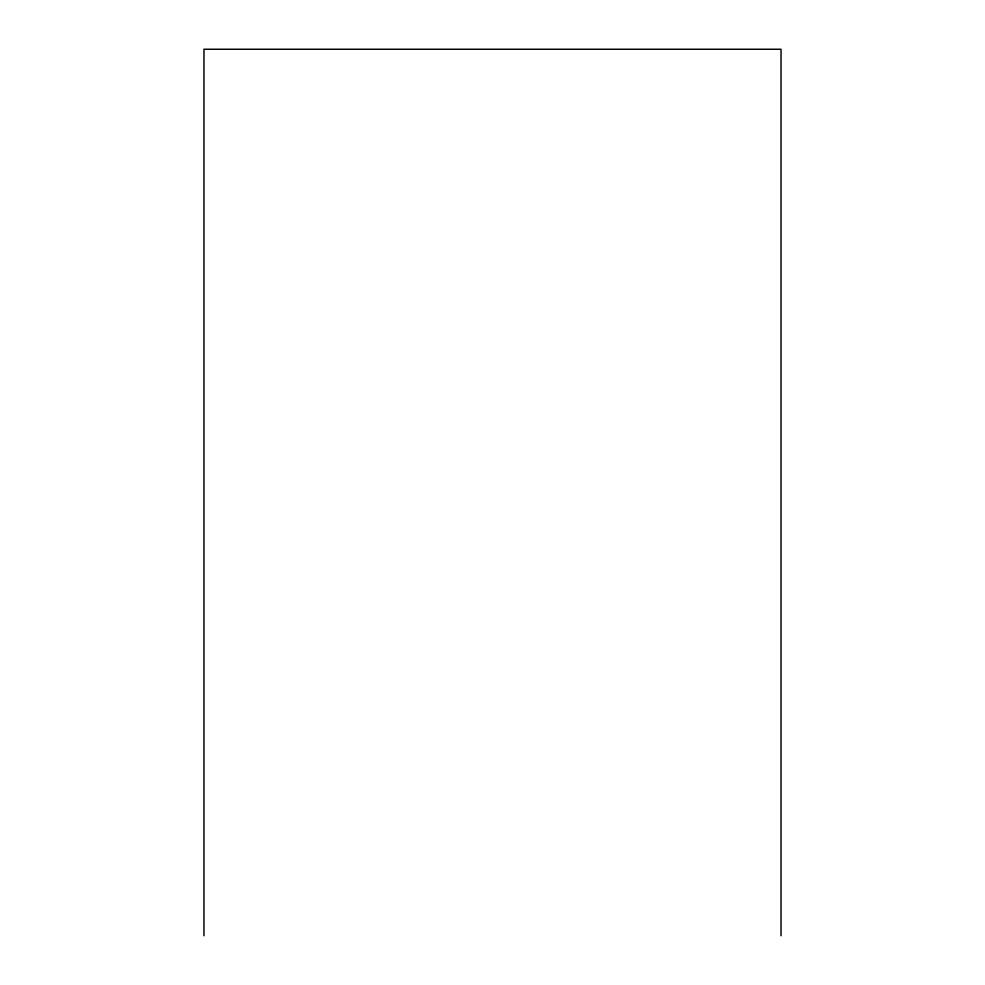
<?xml version="1.0" encoding="UTF-8"?>
<svg xmlns="http://www.w3.org/2000/svg" width="985" height="985" viewBox="0 0 985 985"><rect width="100%" height="100%" fill="white"/><g stroke="black" fill="none" stroke-linecap="round" stroke-linejoin="round"><path stroke-width="1.48" d="M781.031 935.75L781.031 49.25L203.969 49.25L203.969 935.75"/></g></svg>
